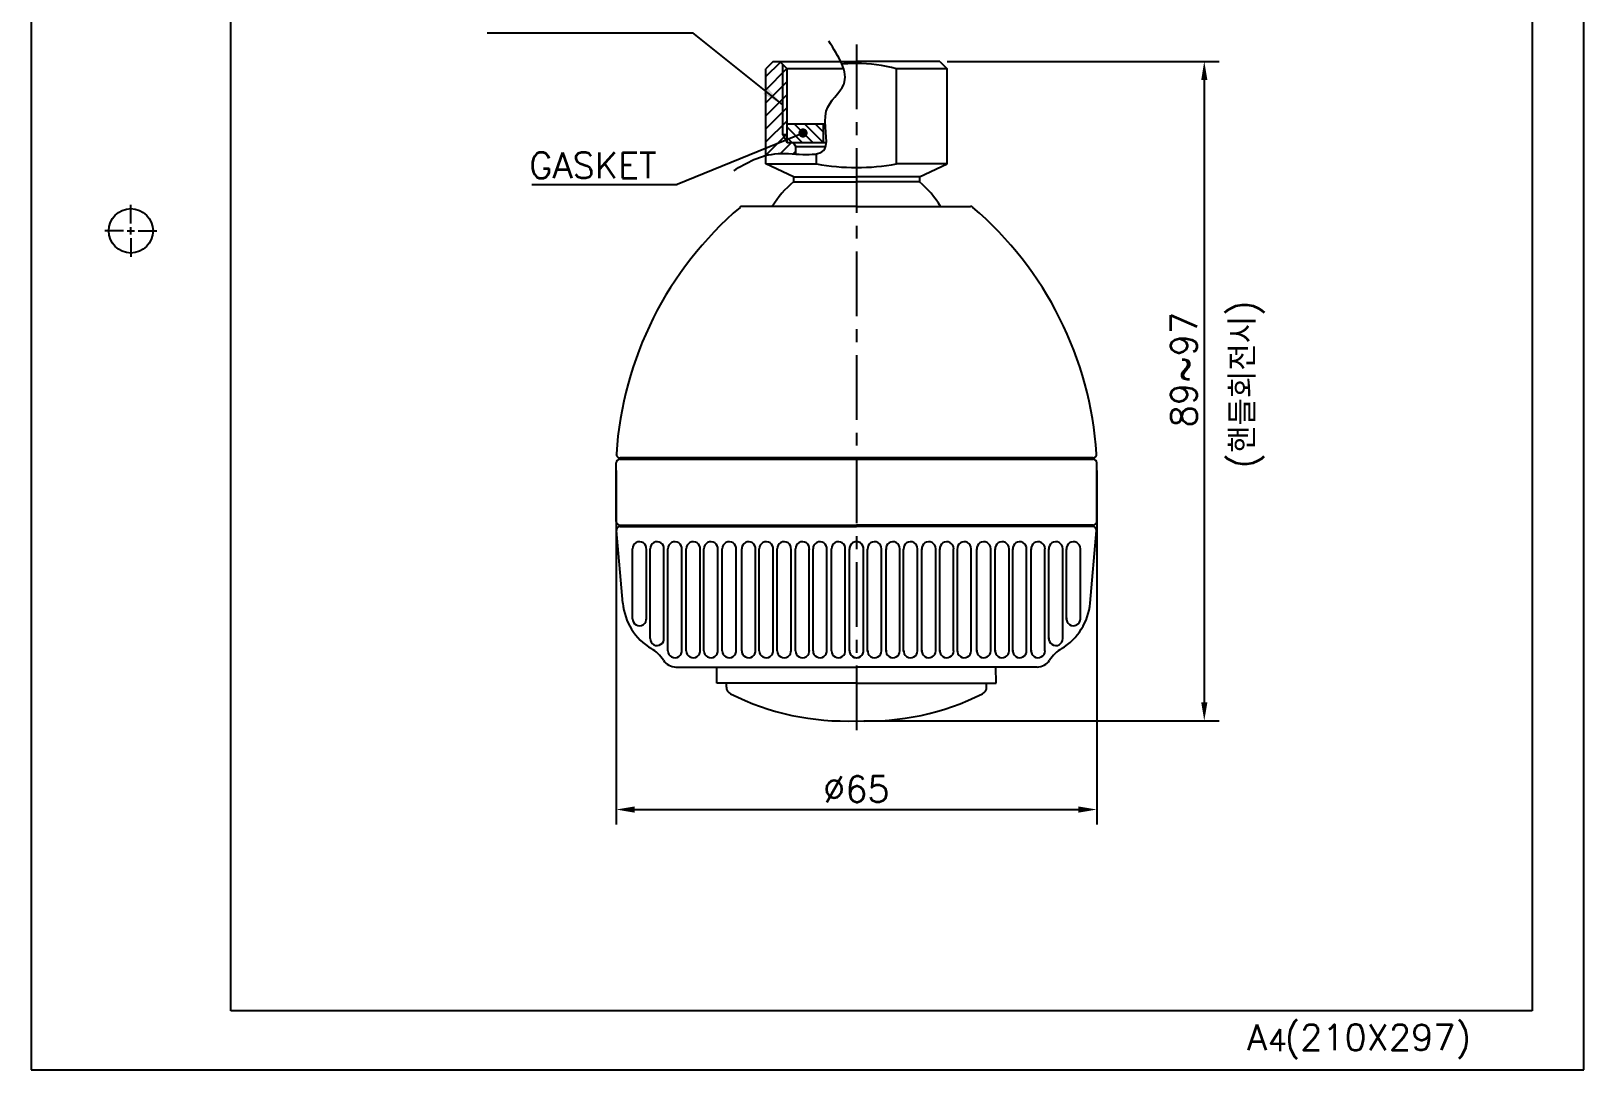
# Model space of a CAD drawing. Extents: x 62304 to 62514, y -28661 to -28364.
# Drawn here: x 62304.5 to 62514.5, y -28661.5 to -28521 of the extents above; entities that cross this region are included whole.
import ezdxf

# ---------------------------------------------------------------- set-up
doc = ezdxf.new("R2010")
doc.units = 0
doc.header["$LTSCALE"] = 7
doc.header["$MEASUREMENT"] = 0
doc.linetypes.add('CENTER', pattern=[2, 1.25, -0.25, 0.25, -0.25])
doc.layers.get('0').update_dxf_attribs({"color": 2, "linetype": 'CONTINUOUS'})
for name, color, linetype in [('CL', 1, 'CENTER'), ('DIM', 2, 'CONTINUOUS'), ('DWG', 7, 'CONTINUOUS'), ('HATCHING', 3, 'CONTINUOUS'), ('TXT', 4, 'CONTINUOUS')]:
    doc.layers.add(name, color=color, linetype=linetype)
doc.styles.add('GHS', font='ROMANS.shx', dxfattribs={"bigfont": 'GHS.shx'})
doc.dimstyles.get("Standard").update_dxf_attribs({"dimscale": 0, "dimtxt": 3.5, "dimasz": 3, "dimexe": 2, "dimexo": 1, "dimgap": 1, "dimtad": 1, "dimdec": 4, "dimdsep": 46, "dimtxsty": 'GHS', "dimcen": 2, "dimclrd": 256, "dimclre": 256, "dimclrt": 256, "dimadec": 4, "dimazin": 2, "dimtfac": 1, "dimtdec": 4, "dimtmove": 0, "dimatfit": 0, "dimfxl": 0, "dimtolj": 1, "dimtzin": 0, "dimlwd": -1, "dimlwe": -1, "dimarcsym": 0})

# ---------------------------------------------------------------- blocks, each defined once
blk = doc.blocks.new('BORDER')
for p, q in [((0, 1), (0, 0)), ((1, 0), (1, 1)), ((0, 0), (1, 0))]:
    blk.add_line(p, q)

msp = doc.modelspace()

# ---------------------------------------------------------------- hatches: boundary and pattern name
at = {"layer": 'HATCHING'}
h = msp.add_hatch(dxfattribs=at)
h.set_pattern_fill('ANSI31', color=256, scale=10, style=0)
h.set_pattern_definition([(45, (61046.321, -27855.2469), (-0.8838835, 0.8838835), [])])
edge = h.paths.add_edge_path()
edge.add_line((62406.13, -28525.49), (62405.71, -28525.07))
edge.add_line((62405.71, -28525.07), (62404.83, -28525.07))
edge.add_line((62404.83, -28525.07), (62403.83, -28526.07))
edge.add_line((62403.83, -28526.07), (62403.83, -28537.8))
edge.add_spline(control_points=[(62403.83, -28537.8), (62404.35, -28537.67), (62405.61, -28537.47), (62407.07, -28537.55), (62407.87, -28537.6)], knot_values=[4.886295, 4.886295, 4.886295, 4.886295, 6.425856, 8.406047, 8.406047, 8.406047, 8.406047], degree=3, periodic=0)
edge.add_line((62407.87, -28537.6), (62407.87, -28536.57))
edge.add_line((62407.87, -28536.57), (62407.59, -28536.07))
edge.add_line((62407.59, -28536.07), (62406.71, -28536.07))
edge.add_line((62406.71, -28536.07), (62406.71, -28536.02))
edge.add_line((62406.71, -28536.02), (62406.13, -28535.02))
edge.add_line((62406.13, -28535.02), (62406.13, -28525.49))
h.paths.add_polyline_path([(62406.71, -28526.07), (62406.13, -28525.49), (62406.13, -28535.02), (62406.71, -28535.02)], flags=17)
h.paths.add_polyline_path([(62406.71, -28535.02), (62406.13, -28535.02), (62406.71, -28536.02)], flags=17)
h = msp.add_hatch(dxfattribs=at)
h.set_pattern_fill('ANSI31', color=256, scale=8, angle=90, style=0)
h.set_pattern_definition([(135, (61046.321, -27855.2469), (-0.7071068, -0.7071068), [])])
h.paths.add_polyline_path([(62411.59, -28536.07), (62411.59, -28533.57), (62406.71, -28533.57), (62406.71, -28536.02), (62406.73, -28536.07)])

# ---------------------------------------------------------------- linework, layer by layer
for p, q in [((62317.96, -28546.99), (62317.96, -28544.49)), ((62316.96, -28547.99), (62314.46, -28547.99)), ((62317.46, -28547.99), (62318.46, -28547.99)), ((62317.96, -28548.49), (62317.96, -28547.49)), ((62317.96, -28548.99), (62317.96, -28551.49)), ((62318.96, -28547.99), (62321.46, -28547.99))]:
    msp.add_line(p, q)
msp.add_circle((62317.96, -28547.99), 3)
at = {"layer": 'CL'}
msp.add_line((62416.09, -28522.8), (62416.09, -28615.73), dxfattribs=at)
at = {"layer": 'DIM'}
for p, q in [((62366.15, -28521.19), (62393.95, -28521.19)), ((62428.34, -28525.07), (62465.12, -28525.07)), ((62463.12, -28527.57), (62463.12, -28611.77)), ((62372.18, -28541.71), (62391.83, -28541.71)), ((62448.59, -28580.39), (62448.59, -28628.27)), ((62417.09, -28614.27), (62465.12, -28614.27)), ((62386.09, -28626.27), (62446.09, -28626.27))]:
    msp.add_line(p, q, dxfattribs=at)
msp.add_lwpolyline([(62408.86, -28534.76), (62391.83, -28541.71)], dxfattribs=at)
at = {"layer": 'DIM', "const_width": 0.625, "flags": 128}
msp.add_lwpolyline([(62408.55, -28534.76, 1), (62409.17, -28534.76, 1)], format="xyb", close=True, dxfattribs=at)
at = {"layer": 'DIM'}
for points in [[(62462.71, -28527.57), (62463.54, -28527.57), (62463.12, -28525.07)], [(62462.71, -28611.77), (62463.54, -28611.77), (62463.12, -28614.27)], [(62386.09, -28625.85), (62386.09, -28626.69), (62383.59, -28626.27)], [(62446.09, -28625.85), (62446.09, -28626.69), (62448.59, -28626.27)]]:
    msp.add_solid(points, dxfattribs=at)
at = {"layer": 'DWG', "color": 2}
for p, q in [((62404.83, -28525.07), (62403.83, -28526.07)), ((62403.83, -28538.92), (62403.83, -28526.07)), ((62404.83, -28525.07), (62416.08, -28525.07)), ((62406.71, -28526.07), (62405.71, -28525.07)), ((62406.13, -28535.02), (62406.13, -28525.49)), ((62406.71, -28536.07), (62406.71, -28526.07)), ((62414.35, -28526.07), (62406.71, -28526.07)), ((62427.34, -28525.07), (62416.09, -28525.07)), ((62428.34, -28526.07), (62421.48, -28526.07)), ((62421.48, -28538.92), (62421.48, -28526.07)), ((62427.34, -28525.07), (62428.34, -28526.07)), ((62428.34, -28538.92), (62428.34, -28526.07)), ((62411.86, -28533.57), (62406.71, -28533.57)), ((62411.59, -28533.57), (62411.59, -28536.07)), ((62406.71, -28535.02), (62406.13, -28535.02)), ((62406.13, -28535.02), (62406.73, -28536.07)), ((62412.01, -28536.07), (62406.71, -28536.07)), ((62407.87, -28536.57), (62407.59, -28536.07)), ((62407.87, -28537.6), (62407.87, -28536.57)), ((62407.87, -28536.57), (62411.94, -28536.57)), ((62403.83, -28538.92), (62410.69, -28538.92)), ((62407.58, -28540.67), (62403.83, -28538.92)), ((62410.69, -28538.92), (62410.69, -28537.57)), ((62428.34, -28538.92), (62421.48, -28538.92)), ((62424.59, -28540.67), (62428.34, -28538.92)), ((62407.58, -28540.67), (62416.08, -28540.67)), ((62407.58, -28540.67), (62407.58, -28541.38)), ((62424.59, -28540.67), (62416.09, -28540.67)), ((62424.59, -28540.67), (62424.59, -28541.38)), ((62407.58, -28541.38), (62416.08, -28541.38)), ((62424.59, -28541.38), (62416.09, -28541.38)), ((62416.08, -28544.69), (62400.66, -28544.69)), ((62416.08, -28544.69), (62431.5, -28544.69)), ((62384.09, -28578.69), (62416.09, -28578.69)), ((62384.09, -28578.89), (62448.09, -28578.89)), ((62448.06, -28578.69), (62384.11, -28578.69)), ((62448.09, -28578.69), (62416.09, -28578.69)), ((62383.59, -28587.29), (62383.59, -28579.39)), ((62383.59, -28580.39), (62383.59, -28628.27)), ((62448.59, -28587.29), (62448.59, -28579.39)), ((62384.49, -28598.34), (62383.63, -28588.54)), ((62384.09, -28587.79), (62416.09, -28587.79)), ((62384.13, -28587.99), (62416.09, -28587.99)), ((62448.09, -28587.79), (62416.09, -28587.79)), ((62448.04, -28587.99), (62416.09, -28587.99)), ((62447.68, -28598.34), (62448.54, -28588.54)), ((62385.8, -28600.46), (62385.8, -28590.99)), ((62387.68, -28600.56), (62387.68, -28590.99)), ((62388.18, -28603.14), (62388.18, -28590.99)), ((62390.05, -28603.24), (62390.05, -28590.99)), ((62390.59, -28604.8), (62390.59, -28590.99)), ((62392.47, -28604.9), (62392.47, -28590.99)), ((62393.07, -28604.8), (62393.07, -28590.99)), ((62394.95, -28604.9), (62394.95, -28590.99)), ((62395.44, -28604.8), (62395.44, -28590.99)), ((62397.32, -28604.9), (62397.32, -28590.99)), ((62397.93, -28604.8), (62397.93, -28590.99)), ((62399.81, -28604.9), (62399.81, -28590.99)), ((62400.57, -28604.8), (62400.57, -28590.99)), ((62402.45, -28604.9), (62402.45, -28590.99)), ((62402.94, -28604.8), (62402.94, -28590.99)), ((62404.82, -28604.9), (62404.82, -28590.99)), ((62405.36, -28604.8), (62405.36, -28590.99)), ((62407.24, -28604.9), (62407.24, -28590.99)), ((62407.83, -28604.8), (62407.83, -28590.99)), ((62409.71, -28604.9), (62409.71, -28590.99)), ((62410.21, -28604.8), (62410.21, -28590.99)), ((62412.09, -28604.9), (62412.09, -28590.99)), ((62412.7, -28604.8), (62412.7, -28590.99)), ((62414.58, -28604.9), (62414.58, -28590.99)), ((62415.14, -28604.8), (62415.14, -28590.99)), ((62417.02, -28604.9), (62417.02, -28590.99)), ((62417.03, -28604.8), (62417.03, -28590.99)), ((62417.6, -28604.9), (62417.6, -28590.99)), ((62419.48, -28604.8), (62419.48, -28590.99)), ((62420.09, -28604.9), (62420.09, -28590.99)), ((62421.96, -28604.8), (62421.96, -28590.99)), ((62422.46, -28604.9), (62422.46, -28590.99)), ((62424.34, -28604.8), (62424.34, -28590.99)), ((62424.94, -28604.9), (62424.94, -28590.99)), ((62426.82, -28604.8), (62426.82, -28590.99)), ((62427.35, -28604.9), (62427.35, -28590.99)), ((62429.23, -28604.8), (62429.23, -28590.99)), ((62429.73, -28604.9), (62429.73, -28590.99)), ((62431.61, -28604.8), (62431.61, -28590.99)), ((62432.36, -28604.9), (62432.36, -28590.99)), ((62434.24, -28604.8), (62434.24, -28590.99)), ((62434.85, -28604.9), (62434.85, -28590.99)), ((62436.73, -28604.8), (62436.73, -28590.99)), ((62437.22, -28604.9), (62437.22, -28590.99)), ((62439.1, -28604.8), (62439.1, -28590.99)), ((62439.7, -28604.9), (62439.7, -28590.99)), ((62441.58, -28604.8), (62441.58, -28590.99)), ((62442.12, -28603.24), (62442.12, -28590.99)), ((62444, -28603.14), (62444, -28590.99)), ((62444.49, -28600.56), (62444.49, -28590.99)), ((62446.37, -28600.46), (62446.37, -28590.99)), ((62391.67, -28606.99), (62416.09, -28606.99)), ((62397.19, -28609.19), (62397.22, -28606.99)), ((62440.51, -28606.99), (62416.09, -28606.99)), ((62434.99, -28609.19), (62434.95, -28606.99)), ((62416.09, -28609.19), (62397.19, -28609.19)), ((62398.49, -28609.72), (62398.49, -28609.19)), ((62416.09, -28609.19), (62434.99, -28609.19)), ((62433.69, -28609.72), (62433.69, -28609.19))]:
    msp.add_line(p, q, dxfattribs=at)
for centre, radius, start, end in [((62416.09, -28545.69), 20.34, 90, 95.5411), ((62416.09, -28545.69), 20.34, 74.6321, 90), ((62416.08, -28510.06), 29.37, 259.4222, 270), ((62416.09, -28510.06), 29.37, 270, 280.5778), ((62416.08, -28551.67), 13.35, 129.5465, 148.4903), ((62416.09, -28551.67), 13.35, 31.5097, 50.4535), ((62431.51, -28581.32), 48, 130.493, 176.2302), ((62400.66, -28545.19), 0.5, 90, 130.493), ((62431.5, -28545.19), 0.5, 49.507, 90), ((62400.66, -28581.32), 48, 3.7698, 49.507), ((62384.09, -28579.39), 0.5, 90, 180), ((62384.11, -28578.19), 0.5, 176.2302, 270), ((62448.06, -28578.19), 0.5, 270, 3.7698), ((62448.09, -28579.39), 0.5, 0, 90), ((62384.09, -28587.29), 0.5, 180, 270), ((62448.09, -28587.29), 0.5, 270, 0), ((62384.13, -28588.49), 0.5, 90, 185), ((62448.04, -28588.49), 0.5, 355, 90), ((62386.74, -28590.99), 0.942, 353.8945, 180), ((62389.12, -28590.99), 0.942, 353.8945, 180), ((62391.53, -28590.99), 0.942, 353.8945, 180), ((62394.01, -28590.99), 0.942, 353.8945, 180), ((62396.39, -28590.99), 0.942, 353.8945, 180), ((62398.87, -28590.99), 0.942, 353.8945, 180), ((62401.51, -28590.99), 0.942, 353.8945, 180), ((62403.88, -28590.99), 0.942, 353.8945, 180), ((62406.3, -28590.99), 0.942, 353.8945, 180), ((62408.78, -28590.99), 0.942, 353.8945, 180), ((62411.15, -28590.99), 0.942, 353.8945, 180), ((62413.64, -28590.99), 0.942, 353.8945, 180), ((62416.09, -28590.99), 0.942, 353.8945, 180), ((62416.09, -28590.99), 0.942, 0, 186.1055), ((62418.53, -28590.99), 0.942, 0, 186.1055), ((62421.02, -28590.99), 0.942, 0, 186.1055), ((62423.4, -28590.99), 0.942, 0, 186.1055), ((62425.87, -28590.99), 0.942, 0, 186.1055), ((62428.29, -28590.99), 0.942, 0, 186.1055), ((62430.66, -28590.99), 0.942, 0, 186.1055), ((62433.3, -28590.99), 0.942, 0, 186.1055), ((62435.79, -28590.99), 0.942, 0, 186.1055), ((62438.16, -28590.99), 0.942, 0, 186.1055), ((62440.64, -28590.99), 0.942, 0, 186.1055), ((62443.05, -28590.99), 0.942, 0, 186.1055), ((62445.43, -28590.99), 0.942, 0, 186.1055), ((62392.46, -28597.64), 8, 185, 239.1089), ((62439.71, -28597.64), 8, 300.8911, 355), ((62386.74, -28600.46), 0.942, 180, 6.1055), ((62445.43, -28600.46), 0.942, 173.8945, 0), ((62389.12, -28603.14), 0.942, 180, 6.1055), ((62443.05, -28603.14), 0.942, 173.8945, 0), ((62385.79, -28608.79), 5, 32.8783, 59.1089), ((62391.67, -28604.99), 2, 212.8783, 270), ((62391.53, -28604.8), 0.942, 180, 6.1055), ((62394.01, -28604.8), 0.942, 180, 6.1055), ((62396.39, -28604.8), 0.942, 180, 6.1055), ((62398.87, -28604.8), 0.942, 180, 6.1055), ((62401.51, -28604.8), 0.942, 180, 6.1055), ((62403.88, -28604.8), 0.942, 180, 6.1055), ((62406.3, -28604.8), 0.942, 180, 6.1055), ((62408.78, -28604.8), 0.942, 180, 6.1055), ((62411.15, -28604.8), 0.942, 180, 6.1055), ((62413.64, -28604.8), 0.942, 180, 6.1055), ((62416.09, -28604.8), 0.942, 180, 6.1055), ((62416.09, -28604.8), 0.942, 173.8945, 0), ((62418.53, -28604.8), 0.942, 173.8945, 0), ((62421.02, -28604.8), 0.942, 173.8945, 0), ((62423.4, -28604.8), 0.942, 173.8945, 0), ((62425.87, -28604.8), 0.942, 173.8945, 0), ((62428.29, -28604.8), 0.942, 173.8945, 0), ((62430.66, -28604.8), 0.942, 173.8945, 0), ((62433.3, -28604.8), 0.942, 173.8945, 0), ((62435.79, -28604.8), 0.942, 173.8945, 0), ((62438.16, -28604.8), 0.942, 173.8945, 0), ((62440.64, -28604.8), 0.942, 173.8945, 0), ((62440.51, -28604.99), 2, 270, 327.1217), ((62446.39, -28608.79), 5, 120.8911, 147.1217), ((62399.49, -28609.72), 1, 180, 243.3371), ((62432.69, -28609.72), 1, 296.6629, 0), ((62414.61, -28579.6), 34.7, 243.3371, 272.4403), ((62417.56, -28579.6), 34.7, 267.5597, 296.6629)]:
    msp.add_arc(centre, radius, start, end, dxfattribs=at)
msp.add_spline([(62399.49, -28539.85), (62405.49, -28537.55), (62411.8, -28536.92), (62412.01, -28531.81), (62414.36, -28528.18), (62412.33, -28522.33)], degree=3, dxfattribs=at)
at = {"layer": 'TXT'}
for p, q in [((62331.46, -28653.49), (62331.46, -28372.49)), ((62507.46, -28372.49), (62507.46, -28653.49)), ((62507.46, -28653.49), (62331.46, -28653.49))]:
    msp.add_line(p, q, dxfattribs=at)

# ---------------------------------------------------------------- block references
at = {"xscale": 210, "yscale": 297, "zscale": 210}
msp.add_blockref('BORDER', (62304.46, -28661.49), dxfattribs=at)

# ---------------------------------------------------------------- texts
at = {"color": 7, "style": 'GHS'}
msp.add_text('A (210X297)', height=3.5, dxfattribs=at).set_placement((62468.89, -28658.83))
at = {"layer": 'DIM', "style": 'GHS'}
msp.add_text('GASKET', height=3.5, dxfattribs=at).set_placement((62371.83, -28540.88))
msp.add_text('(핸들회전시)', height=3.5, rotation=90, dxfattribs=at).set_placement((62470.07, -28580.12))
at = {"layer": 'DIM', "insert": (62460.37, -28566.77), "char_height": 3.5, "attachment_point": 5, "rotation": 90, "style": 'GHS'}
msp.add_mtext('89~97', dxfattribs=at)
at = {"layer": 'DIM', "insert": (62416.07, -28623.52), "char_height": 3.5, "attachment_point": 5, "style": 'GHS'}
msp.add_mtext('\\A1;%%C65', dxfattribs=at)
at = {"layer": 'DWG', "style": 'GHS'}
msp.add_text('4', height=3, dxfattribs=at).set_placement((62471.73, -28658.96))

# ---------------------------------------------------------------- leaders
at = {"layer": 'DIM'}
msp.add_leader([(62406.13, -28530.97), (62393.95, -28521.19)], dimstyle='Standard', override={"dimscale": 1, "dimcen": -2}, dxfattribs=at)

doc.saveas('drawing.dxf')
